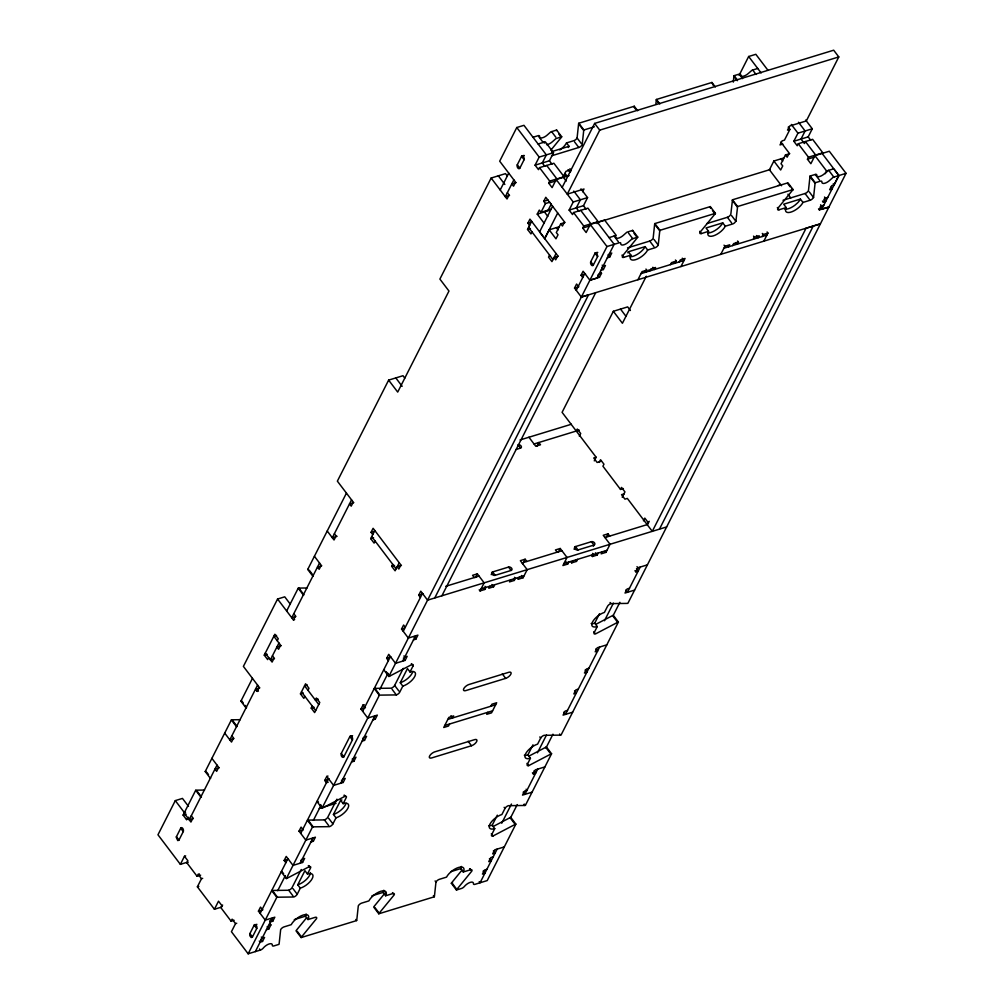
<?xml version="1.0" encoding="UTF-8"?>
<svg xmlns="http://www.w3.org/2000/svg" width="1004" height="1004" viewBox="0 0 1004 1004"><rect width="100%" height="100%" fill="white"/><g stroke="black" fill="none" stroke-linecap="round" stroke-linejoin="round"><path stroke-width="1.5" d="M637.665 110.741L634.264 106.248L578.806 123.241A3.087 1.305 -37.2 0 0 578.605 123.781L577.087 137.987A3.075 1.305 -37.2 0 1 576.145 139.217L575.668 139.631A3.075 1.305 -37.2 0 1 573.698 140.723L566.507 142.932A10.881 4.593 -37.2 0 1 559.805 149.947M594.406 126.768L583.901 129.98A3.087 1.305 -37.2 0 0 583.713 130.52L582.194 144.727A3.075 1.305 -37.2 0 1 581.241 145.944L580.776 146.371A3.112 1.318 -37.2 0 1 578.781 147.475L551.585 155.808M706.653 223.641L727.373 217.291A3.112 1.318 -37.2 0 0 729.368 216.186L730.786 214.542L732.493 199.796L787.964 182.816L793.072 189.543L737.601 206.535L735.894 221.282L734.476 222.926A3.112 1.318 -37.2 0 1 732.481 224.03L725.302 226.226A10.881 4.593 -37.2 0 1 713.355 235.865A10.881 4.593 -37.2 0 1 708.573 231.347L701.407 233.555A3.1 1.305 -37.2 0 1 700.014 233.48L699.863 233.254A3.125 1.318 -37.2 0 1 700.039 232.263L715.024 213.94A3.087 1.305 -37.2 0 0 715.413 213.325L710.305 206.598L654.846 223.578A3.087 1.305 -37.2 0 0 654.658 224.13L653.14 238.325A3.075 1.305 -37.2 0 1 652.186 239.554L651.709 239.969A3.075 1.305 -37.2 0 1 649.751 241.06L627.525 247.875M715.413 213.325L659.954 230.318A3.087 1.305 -37.2 0 0 659.754 230.857L658.247 245.064A3.075 1.305 -37.2 0 1 657.294 246.281L656.817 246.708A3.075 1.305 -37.2 0 1 654.859 247.8L647.655 250.009A10.881 4.593 -37.2 0 1 635.708 259.647A10.881 4.593 -37.2 0 1 630.914 255.141L628.366 251.766L645.108 246.645L647.655 250.009M740.852 75.651A6.212 2.623 -37.2 0 1 740.714 74.785A3.112 1.318 -37.2 0 0 739.145 74.133L734.112 75.676A3.087 1.305 -37.2 0 0 733.911 76.229L733.284 82.14M816.892 175.989A6.212 2.623 -37.2 0 1 816.767 175.123A3.112 1.318 -37.2 0 0 815.198 174.47L810.153 176.014A3.087 1.305 -37.2 0 0 809.964 176.566L808.446 190.76L807.015 192.404A3.1 1.305 -37.2 0 1 805.032 193.508L783.007 200.26M805.66 120.053L812.286 128.788L797.942 133.181L793.838 141.263L797.239 145.756L798.268 143.735L812.612 139.343L822.816 152.809L808.484 157.201L807.454 159.222L810.856 163.715L814.959 155.633L829.304 151.24L846.033 173.328L833.069 177.369L829.668 180.381A6.212 2.623 -37.2 0 1 824.322 183.355A6.212 2.623 -37.2 0 1 821.874 181.862A3.112 1.318 -37.2 0 0 820.306 181.209L815.261 182.753A3.087 1.305 -37.2 0 0 815.06 183.293L813.554 197.499L812.123 199.143A3.1 1.305 -37.2 0 1 810.128 200.248M435.108 880.935L435.962 882.064L434.443 896.258A3.112 1.318 -37.2 0 1 434.255 896.81L378.784 913.791L373.689 907.064A3.112 1.318 -37.2 0 1 374.078 906.449L385.31 892.707M655.876 103.55L656.453 99.459L711.911 82.466L715.325 86.959M802.962 202.444L800.401 199.081L783.672 204.201L786.232 207.577L785.693 208.907A10.881 4.593 -37.2 0 0 791.842 211.794A10.881 4.593 -37.2 0 0 802.962 202.444L810.128 200.248M188.514 806.4L182.464 798.418L175.298 800.615L157.967 834.788L180.369 864.356L187.547 862.147M290.344 604.232L284.747 596.828L277.568 599.024L243.395 666.392L259.283 687.351L257.225 691.392L255.531 689.146L259.835 687.828M404.788 378.119L402.981 375.722L388.636 380.114L337.369 481.154L353.257 502.113L351.212 506.154L349.505 503.908L353.81 502.59M507.359 176.114L505.489 173.642L491.144 178.034L439.89 279.074L448.964 291.047L397.709 392.087L388.636 380.114M544.808 166.338L542.26 162.974L546.364 154.892L523.95 125.324L516.784 127.521L499.691 161.192L515.579 182.163L513.533 186.204L511.827 183.958L516.131 182.64M187.698 819.226L186.506 819.59L183.105 815.097L195.692 790.286A3.112 1.318 -37.2 0 1 196.332 790.161L204.515 790.06M210.677 778.125A3.112 1.318 -37.2 0 1 210.313 778.263L205.218 771.524L231.384 719.918A3.112 1.318 -37.2 0 1 232.024 719.793L240.207 719.692M246.557 707.694A3.112 1.318 -37.2 0 1 246.018 707.895L240.91 701.168L252.468 678.365M268.695 657.595L267.666 659.615L264.265 655.123L274.858 634.239L278.259 638.732L277.229 640.753M286.642 611.009L298.213 588.206A3.112 1.318 -37.2 0 1 298.853 588.08L307.023 587.98M313.198 576.058A3.112 1.318 -37.2 0 1 312.834 576.183L307.726 569.444L346.443 493.127M500.205 189.982L508.739 173.14M180.695 828.237L176.202 837.173L177.733 840.574L178.85 840.273L183.255 831.601A2.334 1.381 73 0 0 182.741 828.4A2.334 1.381 73 0 0 180.695 828.237L183.255 831.601M521.703 156.084L517.298 164.756A2.334 1.381 73 0 0 517.813 167.957A2.334 1.381 73 0 0 519.859 168.12L524.352 159.184L523.624 156.498L521.703 156.084L523.498 155.532M186.506 819.59L188.727 817.206M217.002 765.086L189.229 819.816L193.333 818.561M257.576 685.104L229.816 739.822L233.907 738.567M278.936 642.999L270.39 659.841L274.494 658.586M319.523 563.018L291.75 617.736L295.854 616.481M351.551 499.866L332.337 537.755L337.118 536.287M513.847 179.879L505.313 196.721L509.555 195.416M277.568 599.024L293.457 619.983L295.502 615.941L293.808 613.695M180.369 864.356L184.472 856.261L185.665 855.897M569.117 175.587L556.203 179.54L552.112 187.622L548.699 183.13L549.728 181.109L564.072 176.717L553.857 163.25L539.512 167.643L538.495 169.663L535.082 165.171L539.186 157.088L553.53 152.696L545.31 141.84L538.106 143.999M200.649 875.149L197.06 876.254L186.857 862.775L187.873 860.754L184.472 856.261M535.082 165.171L549.426 160.778L553.53 152.696M372.748 534.58L371.053 532.333L373.099 528.292L400.897 564.976L398.852 569.017L397.145 566.771L401.449 565.453M531.982 231.911L530.953 233.932L527.552 229.439L529.61 225.398L527.903 223.164L529.949 219.11L557.747 255.794L555.701 259.835L553.995 257.589L558.299 256.271M197.06 876.254L199.281 873.869M531.643 221.344L528.568 227.406L552.966 259.597M375.132 541.093L374.103 543.114L370.702 538.621L374.818 530.551M544.055 223.101L537.24 214.116L539.299 210.074L540.993 212.321L551.033 209.246M540.993 212.321L545.436 203.561L543.741 201.327L545.787 197.273L564.512 221.984L562.453 226.025L560.759 223.779L565.064 222.461M222.612 905.043L221.583 907.064L214.417 909.26L197.386 886.808L201.49 878.726L202.682 878.362M304.89 696.349L303.861 698.37L300.46 693.877L305.58 683.774L308.981 688.267L307.964 690.288M562.905 177.369L565.98 171.307L570.761 169.839L569.921 168.722M548.171 210.125L551.347 203.875M568.038 169.613L569.745 171.86L570.761 169.839M552.602 206.259L539.612 231.861L544.72 238.601L557.697 212.999M562.165 187.409L594.632 123.417L833.684 50.2L838.792 56.939L806.325 120.932L789.596 126.052L787.538 130.093L789.935 129.365L788.228 127.119M544.72 238.601L549.163 229.841L559.203 226.766M838.792 56.939L599.739 130.143L567.273 194.136L584.002 189.016L582.634 191.714M318.205 699.148L315.331 700.026L316.36 698.006L319.761 702.486L314.641 712.602L311.24 708.109L312.257 706.088M560.759 223.779L556.316 232.539L558.011 234.785L555.965 238.826L549.163 229.841M214.417 909.26L218.508 901.178L221.922 905.671L220.893 907.691L231.096 921.17L234.095 920.254M597.079 223.654L598.108 221.633L587.892 208.154L573.56 212.547L572.531 214.567L569.13 210.087L573.221 201.992L587.566 197.6L580.952 188.877M399.203 562.742L395.099 570.812L391.685 566.319L392.715 564.298M549.564 255.116L548.548 257.137L551.949 261.63L556.04 253.535M569.13 210.087L583.475 205.694L587.566 197.6M231.096 921.17L232.125 919.149L235.526 923.63L231.435 931.712L248.164 953.8L260.375 950.06A3.112 1.318 -37.2 0 0 263.312 948.027A6.212 2.623 -37.2 0 1 269.185 943.948A6.212 2.623 -37.2 0 1 272.335 945.266A3.112 1.318 -37.2 0 0 273.904 945.919L278.949 944.375A3.112 1.318 -37.2 0 0 279.137 943.823L280.656 929.629A3.112 1.318 -37.2 0 1 284.069 926.88L291.235 924.671A10.881 4.593 -37.2 0 1 303.195 915.046A10.881 4.593 -37.2 0 1 307.977 919.551L315.143 917.355A3.112 1.318 -37.2 0 1 316.511 918.647L301.526 936.97A3.112 1.318 -37.2 0 0 301.137 937.573L296.029 930.846A3.112 1.318 -37.2 0 1 296.418 930.231L306.722 917.631M609.051 237.609L616.218 235.4L604.584 220.064L590.252 224.457L586.148 232.539L582.747 228.046L583.763 226.025L598.108 221.633M269.524 920.844L270.377 921.961L272.762 921.233L274.82 917.192L265.257 920.116L258.442 911.143L260.5 907.101L262.195 909.348M285.864 862.7L284.157 860.453L286.215 856.412L293.017 865.398L302.58 862.461L304.626 858.42L302.242 859.148M310.951 841.979L313.348 841.252L315.394 837.198L305.831 840.135L299.029 831.149L301.075 827.108L302.781 829.354M328.233 782.154L326.438 782.706L324.744 780.459L326.789 776.418L327.982 776.054M372.898 719.893L375.283 719.153L377.328 715.112L367.765 718.048L360.963 709.062L363.009 705.021L364.214 704.657M388.385 660.619L386.678 658.373L388.724 654.332L395.538 663.318L405.101 660.394L407.147 656.352L404.763 657.08L403.909 655.951M413.472 639.899L415.857 639.171L417.915 635.13L408.352 638.055L401.537 629.069L403.595 625.028L405.29 627.274M420.412 597.468L418.718 595.221L420.764 591.18L427.578 600.166L666.631 526.949M806.262 228.172L820.406 223.842L581.354 297.058L574.539 288.073L576.597 284.032L578.291 286.278M582.734 277.518L581.04 275.272L583.086 271.231L589.9 280.216L599.463 277.292L601.509 273.251L600.656 272.122M260.149 913.389L287.91 858.658M300.723 833.395L328.496 778.665M352.404 739.935L349.856 736.572A2.334 1.381 73 0 1 351.889 736.735A2.334 1.381 73 0 1 352.404 739.935L343.857 756.778A2.334 1.381 73 0 1 341.812 756.602A2.334 1.381 73 0 1 341.31 753.402L349.856 736.572L352.58 735.731M362.67 711.309L390.43 656.578M403.244 631.315L422.471 593.427M576.246 290.319L584.792 273.477M590.766 261.693L595.171 253.021L596.301 252.719L597.819 256.12L593.326 265.056A2.334 1.381 73 0 1 591.281 264.893A2.334 1.381 73 0 1 590.766 261.693L593.326 265.056M256.723 928.537L254.163 925.173A2.334 1.381 73 0 1 256.208 925.337A2.334 1.381 73 0 1 256.723 928.537L252.318 937.209L251.188 937.51L249.808 935.678L249.77 933.845L254.163 925.173L256.898 924.333M277.719 890.686L285.374 875.588M313.424 820.293L321.079 805.208M379.75 689.56L387.996 673.32M248.164 953.8L276.815 897.325A3.112 1.318 -37.2 0 1 277.455 897.199L293.808 896.999A3.112 1.318 -37.2 0 0 297.222 894.238L300.296 888.176A10.881 4.593 -37.2 0 0 312.257 878.55A10.881 4.593 -37.2 0 0 307.475 874.032L304.927 870.669L297.749 884.813L300.296 888.176M281.584 871.698A3.112 1.318 -37.2 0 1 281.233 871.823L286.341 878.563L312.508 826.957A3.112 1.318 -37.2 0 1 313.16 826.844L329.5 826.643A3.112 1.318 -37.2 0 0 332.926 823.882L336.001 817.821A10.881 4.593 -37.2 0 0 347.949 808.182A10.881 4.593 -37.2 0 0 343.167 803.677L340.62 800.313A10.881 4.593 -37.2 0 1 341.95 799.987M317.277 801.343A3.112 1.318 -37.2 0 1 316.925 801.468L322.033 808.207L379.336 695.245A3.112 1.318 -37.2 0 1 379.976 695.119L396.329 694.919A3.112 1.318 -37.2 0 0 399.743 692.17L402.817 686.109A10.881 4.593 -37.2 0 0 414.777 676.47A10.881 4.593 -37.2 0 0 409.996 671.965L407.448 668.589L400.27 682.733L402.817 686.109M384.482 669.455A3.112 1.318 -37.2 0 1 383.754 669.743L388.849 676.483L606.981 246.532L619.192 242.792A3.112 1.318 -37.2 0 1 620.761 243.457A6.212 2.623 -37.2 0 0 623.208 244.938A6.212 2.623 -37.2 0 0 628.567 241.964L631.968 238.965L637.766 237.107L632.658 230.38L626.86 232.225L623.459 235.225A6.212 2.623 -37.2 0 1 618.113 238.199A6.212 2.623 -37.2 0 1 615.653 236.718A3.112 1.318 -37.2 0 0 614.084 236.053L618.338 241.675M255.342 951.604L272.423 917.92M300.183 863.202L313.01 837.938M340.77 783.208L374.944 715.852M402.704 661.121L415.518 635.858M434.745 597.97L588.52 294.862L581.354 297.058M259.27 941.049L260.124 942.179L262.508 941.438L264.567 937.397L262.169 938.138L261.316 937.008M266.449 929.717L268.834 928.976L270.879 924.935L270.038 923.818M326.789 776.418L333.604 785.404L343.155 782.48L345.213 778.439L342.816 779.167M351.538 761.986L353.923 761.258L355.981 757.217L353.584 757.945M362.13 741.103L364.515 740.375L366.573 736.334L364.176 737.061M600.994 270.277L603.391 269.536L605.437 265.495L603.053 266.236L602.199 265.106M607.32 257.815L609.704 257.087L611.762 253.033L609.365 253.774M301.238 869.527L292.114 887.511A3.112 1.318 -37.2 0 1 288.7 890.259L272.36 890.46A3.112 1.318 -37.2 0 0 271.707 890.586L276.815 897.325M336.93 799.171L327.819 817.143A3.112 1.318 -37.2 0 1 324.405 819.904L308.052 820.105A3.112 1.318 -37.2 0 0 307.412 820.23L312.508 826.957M379.336 695.245L374.228 688.506A3.112 1.318 -37.2 0 1 374.868 688.38L391.221 688.179A3.112 1.318 -37.2 0 0 394.635 685.431L403.307 668.35M441.911 595.774L595.698 292.666M336.001 817.821L333.441 814.457L340.62 800.313M307.475 874.032L310.55 867.971A3.112 1.318 -37.2 0 0 309.182 866.69L308.341 865.561M343.167 803.677L346.242 797.615A3.112 1.318 -37.2 0 0 344.887 796.323L344.033 795.206M409.996 671.965L413.071 665.903L411.364 663.657M536.964 446.152L538.809 442.513L540.516 444.759L535.734 446.228L528.932 437.242M475.494 577.501L477.339 573.861L484.154 582.847L480.05 590.929L479.197 589.8M630.412 310.5L627.688 306.898L613.344 311.29L562.089 412.33L596.125 457.247L594.28 460.886M739.095 75.363L748.658 56.5L755.836 54.304L767.972 70.318M637.929 279.727L642.033 271.645L646.814 270.176L645.961 269.059M491.22 574.652L492.587 571.954L508.526 567.072A2.334 1.594 26.9 0 1 511.601 568.214A2.334 1.594 26.9 0 1 511.086 570.448L495.148 575.33A2.334 1.594 26.9 0 1 492.073 574.188A2.334 1.594 26.9 0 1 492.587 571.954L495.148 575.33M480.05 590.929L484.832 589.461L485.861 587.44L485.007 586.311M646.814 270.176L645.785 272.197L644.932 271.08M646.3 276.213L622.417 323.275L613.344 311.29M489.839 586.223L488.81 588.244L493.591 586.775L494.621 584.755M576.271 431.042L577.287 429.022L580.701 433.515L579.333 436.213M510.559 579.873L509.53 581.893L514.312 580.425L515.341 578.404L514.487 577.287M670.484 264.642L671.513 262.621L676.294 261.153L675.441 260.023M676.294 261.153L675.265 263.173L674.412 262.057M522.695 564.06L525.155 559.215L526.849 561.462M517.449 578.091L518.302 579.208L519.319 577.187M679.256 261.956L680.273 259.936L685.054 258.467L680.963 266.549M518.302 579.208L523.084 577.752L527.175 569.657L520.373 560.684L525.155 559.215M449.554 724.009L448.524 726.03L443.743 727.486L448.863 717.383L453.645 715.927L452.628 717.948L450.921 715.701M599.187 462.405L600.555 459.719L603.956 464.199L602.927 466.22L620.51 489.425L623.384 488.546M558.375 552.112L560.219 548.473L567.022 557.458L562.918 565.541L567.699 564.085L568.728 562.064M487.793 712.288L486.777 714.308L491.558 712.853L496.679 702.75L491.897 704.206L490.868 706.226M720.797 254.351L724.901 246.269L729.682 244.8L728.653 246.821L727.812 245.704M574.1 549.276L575.468 546.578L591.394 541.696A2.334 1.594 26.9 0 1 594.468 542.825A2.334 1.594 26.9 0 1 593.954 545.059L593.339 546.276M783.911 157.942L773.871 161.017L769.428 169.776L781.526 185.753M789.935 129.365L784.463 140.133L782.078 140.874L780.02 144.915L782.806 144.061M570.837 561.738L571.69 562.855L572.707 560.834M732.644 245.603L733.673 243.583L738.455 242.115L737.601 240.998M571.69 562.855L576.472 561.399L577.488 559.379M738.455 242.115L737.425 244.135L736.145 242.453M789.771 153.637L785.467 154.955L781.024 163.715L782.731 165.961L780.673 170.002L773.871 161.017M620.51 489.425L621.539 487.404L624.94 491.897L622.216 497.294M591.557 555.388L592.41 556.517L593.427 554.497L592.573 553.367M753.364 239.253L754.38 237.233L759.162 235.777L758.145 237.797L756.439 235.551M793.838 141.263L808.182 136.87L812.286 128.788M592.41 556.517L597.192 555.049L598.208 553.028M606.178 537.479L608.022 533.839L609.729 536.086M602.199 551.811L601.17 553.832L605.952 552.363L610.055 544.281L603.241 535.295L608.022 533.839M762.124 236.567L763.153 234.547L767.934 233.091L767.081 231.962M763.831 241.173L767.934 233.091M643.438 520.8L644.806 518.102L648.207 522.595L647.178 524.615M488.634 825.639A10.881 4.593 -37.2 0 0 492.173 825.263L497.306 815.16M524.326 755.272A10.881 4.593 -37.2 0 0 527.878 754.908L532.998 744.805M591.143 623.559A10.881 4.593 -37.2 0 0 594.694 623.195L599.488 613.758M825.2 173.717L826.581 170.981L833.759 168.785M647.869 523.988L649.237 521.289M492.173 825.263L494.734 828.639L491.659 834.7A3.112 1.318 -37.2 0 0 493.027 835.981L515.152 824.397A3.112 1.318 -37.2 0 1 515.868 824.108L510.772 817.369A3.112 1.318 -37.2 0 0 510.045 817.67L493.453 826.355M529.146 755.999L545.737 747.302A3.112 1.318 -37.2 0 1 546.465 747.014L551.572 753.753L525.393 805.346A3.112 1.318 -37.2 0 1 524.753 805.472L508.4 805.672A3.112 1.318 -37.2 0 0 504.987 808.433L501.912 814.495A10.881 4.593 -37.2 0 0 489.952 824.121A10.881 4.593 -37.2 0 0 494.734 828.639M527.878 754.908L530.426 758.271L527.351 764.345A3.112 1.318 -37.2 0 0 528.719 765.625L550.845 754.042A3.112 1.318 -37.2 0 1 551.572 753.753M595.962 624.275L612.565 615.59A3.112 1.318 -37.2 0 1 613.281 615.301L618.389 622.028L561.085 734.991A3.112 1.318 -37.2 0 1 560.445 735.116L544.093 735.317A3.112 1.318 -37.2 0 0 540.679 738.065L537.604 744.127A10.881 4.593 -37.2 0 0 525.644 753.766A10.881 4.593 -37.2 0 0 530.426 758.271M594.694 623.195L597.254 626.559L594.18 632.62A3.112 1.318 -37.2 0 0 595.535 633.913L617.661 622.329A3.112 1.318 -37.2 0 1 618.389 622.028M501.736 823.23L511.475 804.028M537.441 752.849L546.49 735.016M604.471 620.748L613.394 603.14M806.061 228.234L652.286 531.354L627.324 498.411L624.927 499.151L621.526 494.658L624.312 493.805M510.296 818.298L517.261 804.58M546.013 747.905L552.966 734.188M613.005 615.841L619.882 602.3M532.421 772.766L533.275 773.896L535.32 769.855L544.883 766.918M634.942 570.686L635.796 571.816L637.841 567.775L647.404 564.85M818.536 208.807L819.389 209.936L821.435 205.895L823.832 205.155M822.464 201.064L823.318 202.18L825.363 198.139L827.76 197.411M497.131 849.108L480.05 882.78L479.197 881.663M537.717 769.114L524.904 794.377L523.197 792.131M599.652 647.028L565.478 714.384L563.784 712.137M640.238 567.047L627.425 592.297L625.718 590.051M659.452 529.158L813.24 226.038M820.08 206.95L821.774 209.196L838.867 175.524L834.613 169.902M830.76 187.309L832.027 188.99L829.643 189.731L831.688 185.69L834.086 184.949L838.867 175.524L822.125 153.436M515.868 824.108L487.216 880.583L475.005 884.323A3.112 1.318 -37.2 0 1 473.436 883.671A6.212 2.623 -37.2 0 0 470.299 882.353A6.212 2.623 -37.2 0 0 464.425 886.432A3.112 1.318 -37.2 0 1 461.489 888.465L456.443 890.008L451.336 883.282A3.112 1.318 -37.2 0 1 451.725 882.667L462.028 870.066M846.033 173.328L627.914 603.278A3.112 1.318 -37.2 0 1 627.274 603.404L610.921 603.605A3.112 1.318 -37.2 0 0 607.508 606.353L604.433 612.415A10.881 4.593 -37.2 0 0 592.473 622.053A10.881 4.593 -37.2 0 0 597.254 626.559M711.911 82.466L713.229 85.327M793.072 189.543L777.686 208.481L777.661 209.698A3.112 1.318 -37.2 0 0 779.054 209.773L786.232 207.577M551.02 149.972L561.324 137.385A3.087 1.305 -37.2 0 0 561.713 136.77L556.605 130.031L550.819 131.888L547.418 134.887A6.212 2.623 -37.2 0 1 542.06 137.862A6.212 2.623 -37.2 0 1 539.612 136.381A3.112 1.318 -37.2 0 0 538.044 135.716L532.998 137.259M378.784 913.791A3.112 1.318 -37.2 0 1 379.186 913.188L394.17 894.865A3.112 1.318 -37.2 0 0 392.802 893.573L385.624 895.769A10.881 4.593 -37.2 0 0 380.855 891.263A10.881 4.593 -37.2 0 0 368.895 900.902L361.729 903.098A3.112 1.318 -37.2 0 0 358.302 905.846L356.784 920.04A3.112 1.318 -37.2 0 1 356.596 920.593L301.137 937.573M456.443 890.008A3.112 1.318 -37.2 0 1 456.833 889.406L471.817 871.083A3.112 1.318 -37.2 0 0 470.449 869.79L469.596 868.673M388.849 676.483A3.112 1.318 -37.2 0 0 389.577 676.194L411.703 664.61A3.112 1.318 -37.2 0 1 413.071 665.903M344.887 796.323L322.761 807.906A3.112 1.318 -37.2 0 1 322.033 808.207M309.182 866.69L287.069 878.262A3.112 1.318 -37.2 0 1 286.341 878.563M757.719 68.448L751.921 70.293L748.52 73.305A6.212 2.623 -37.2 0 1 741.479 76.204M828.714 170.329L824.56 173.642A6.212 2.623 -37.2 0 1 817.52 176.541M561.713 136.77L555.915 138.627L552.526 141.627A6.212 2.623 -37.2 0 1 546.54 144.676M524.239 155.482L521.553 156.298L524.101 159.674M551.849 152.558A10.931 4.618 -37.2 0 1 552.326 151.428L569.055 146.308L566.507 142.932M569.745 171.86L570.736 171.558M563.081 176.666L566.658 175.575L564.963 173.328M548.699 183.13L555.877 180.933L556.894 178.913L546.691 165.447M543.741 201.327L548.046 200.009M545.436 203.561L549.74 202.243M537.24 214.116L550.154 210.162M527.903 223.164L532.208 221.846M527.552 229.439L530.426 228.561M598.497 222.122L770.319 169.5M582.747 228.046L589.913 225.85L590.942 223.829L580.726 210.351M807.454 159.222L814.62 157.026M778.364 185.451L781.15 184.585M595.171 253.021L596.966 252.468M597.769 252.431L595.046 253.272L597.593 256.635M725.302 226.226L722.754 222.863L706.025 227.983L708.573 231.359M637.766 237.107A3.087 1.305 -37.2 0 1 637.364 237.722L622.38 256.045L622.354 257.262A3.112 1.318 -37.2 0 0 623.748 257.338L630.926 255.141M581.04 275.272L585.52 273.904M823.318 202.18L825.715 201.453L824.008 199.206M599.112 273.979L601.509 273.251M821.774 209.196L828.953 207L819.389 209.936M589.9 280.216L597.066 278.02L614.159 244.336L597.418 222.26M574.539 288.073L578.844 286.755M640.979 273.628L684.013 260.45L682.306 258.204M723.846 248.252L766.88 235.074M520.022 439.965L571.364 424.253M516.144 449.453L520.486 448.123A2.334 1.594 26.9 0 0 521.001 445.889A2.334 1.594 26.9 0 0 517.938 444.759L520.486 448.123M534.028 443.981L579.295 430.114M596.125 457.247L593.728 457.975L597.129 462.467L601.321 461.187M371.053 532.333L375.358 531.016M370.702 538.621L373.563 537.742M321.769 565.741L317.465 567.059L319.172 569.306L321.217 565.265L314.415 556.279M391.685 566.319L394.559 565.44M293.457 619.983L294.649 619.619M276.564 635.432L273.828 636.26L280.643 645.246L278.585 649.287L276.891 647.04L281.195 645.723M477.339 573.861L472.558 575.317L474.264 577.564M560.219 548.473L555.438 549.941L557.132 552.187M445.801 586.286L479.046 576.108M522.067 562.93L561.914 550.719M604.948 537.542L647.379 524.552M418.718 595.221L423.199 593.853M578.015 549.941L575.468 546.578A2.334 1.594 26.9 0 0 574.941 548.812A2.334 1.594 26.9 0 0 578.015 549.941L593.954 545.059L591.394 541.696M264.265 655.123L267.127 654.244M481.079 588.909L524.101 575.731M563.947 563.52L606.981 550.343M401.537 629.069L404.411 628.19M635.796 571.816L638.18 571.088L636.486 568.841M257.225 691.392L258.43 691.016M386.678 658.373L390.983 657.055M307.299 684.979L304.576 685.82L318.757 704.532M629.47 588.256L627.073 588.997L625.028 593.038L634.591 590.101M300.46 693.877L303.321 692.998M311.24 708.109L314.101 707.23M360.963 709.062L365.443 707.694M606.83 644.832L597.267 647.756L595.209 651.797L597.606 651.069L595.899 648.822M505.677 678.365L465.843 690.576A4.669 1.97 -37.2 0 1 463.785 688.644A4.669 1.97 -37.2 0 1 468.918 684.515L508.752 672.303A4.669 1.97 -37.2 0 1 510.81 674.236A4.669 1.97 -37.2 0 1 505.677 678.365L502.276 673.872M219.248 767.809L214.944 769.127L216.651 771.373L218.696 767.332L211.894 758.346M588.884 668.25L586.499 668.978L584.453 673.019L586.838 672.291L585.131 670.044M447.847 719.404L495.662 704.77M444.772 725.478L492.575 710.832M578.291 689.133L575.907 689.861L573.849 693.902L576.246 693.174L574.539 690.928M185.564 812.223L184.372 812.6L175.298 800.615M183.105 815.097L186.091 814.181M324.744 780.459L329.224 779.091M567.536 710.343L565.139 711.083L563.093 715.124L572.656 712.187M471.503 745.734L431.67 757.932A4.669 1.97 -37.2 0 1 429.624 755.999A4.669 1.97 -37.2 0 1 434.745 751.87L474.578 739.659A4.669 1.97 -37.2 0 1 476.636 741.605A4.669 1.97 -37.2 0 1 471.503 745.734L468.102 741.241M319.259 808.446L336.051 803.3M186.857 862.775L188.049 862.411M299.029 831.149L303.333 829.831M533.275 773.896L535.659 773.155L533.965 770.909M197.386 886.808L198.83 886.369M284.157 860.453L288.462 859.135M532.07 792.181L522.507 795.105L524.565 791.064L526.949 790.336L526.096 789.207M258.442 911.143L262.922 909.762M235.526 923.63L236.731 923.266M504.309 846.912L494.746 849.836L492.688 853.877L495.085 853.149L493.378 850.903M268.495 925.675L270.879 924.935M493.202 856.851L490.818 857.579L488.76 861.62L491.157 860.892L489.45 858.646M294.272 919.601L305.417 916.188A10.881 4.593 -37.2 0 0 306.132 914.029M371.919 895.819L383.076 892.405A10.881 4.593 -37.2 0 0 383.792 890.247M450.972 871.61L460.723 868.623A10.881 4.593 -37.2 0 0 461.438 866.465M435.962 882.064A3.112 1.318 -37.2 0 1 439.375 879.316L446.542 877.119A10.881 4.593 -37.2 0 1 458.502 867.481A10.881 4.593 -37.2 0 1 463.283 871.987L470.449 869.79M486.877 869.313L484.493 870.041L482.447 874.082L484.832 873.354L483.125 871.108M451.336 883.282L452.591 882.892M748.658 56.5L761.12 72.941M798.494 122.25L805.108 130.984L801.004 139.067L804.417 143.559L805.434 141.539L815.65 155.005M808.182 136.87L810.73 140.234M752.674 69.991L756.075 74.484M829.568 171.446L833.822 177.068M791.315 124.446L797.942 133.181M814.959 155.633L826.581 170.981M833.232 183.832L834.086 184.949M798.268 143.735L808.484 157.201M739.998 75.25L742.558 78.626M815.198 174.47L819.452 180.08M734.112 75.676L737.513 80.169M810.153 176.014L815.261 182.753M733.911 76.229L737.312 80.709M809.964 176.566L815.06 183.293M824.522 197.022L825.363 198.139M780.798 142.041L789.219 153.16L787.174 157.201L785.467 154.955M820.582 204.766L821.435 205.895M809.287 191.889L813.554 197.499M781.037 158.82L782.744 161.067M805.032 193.508L809.287 199.131M787.563 183.418L790.123 186.794M791.817 189.028L792.671 190.158M787.939 194.199L790.775 197.939M777.347 207.527L779.054 209.773M762.3 233.43L763.153 234.547M656.453 99.459L659.854 103.952M732.493 199.796L737.601 206.535M656.265 99.998L658.812 103.374M732.305 200.348L737.413 207.075M753.54 236.116L754.38 237.233M731.64 215.672L735.894 221.282M727.373 217.291L731.627 222.913M635.57 109.11L633.863 106.863A3.087 1.305 -37.2 0 0 634.264 106.248M710.769 208.33L709.916 207.2A3.087 1.305 -37.2 0 0 710.305 206.598M712.463 210.564L715.024 213.94M724.047 245.139L724.901 246.269M699.7 231.309L701.407 233.555M594.632 123.417L599.739 130.143M578.806 123.241L583.901 129.98M654.846 223.578L659.954 230.318M578.605 123.781L583.713 130.52M654.658 224.13L659.754 230.857M577.087 137.987L581.341 143.597M653.993 239.454L658.247 245.064M574.526 141.865L578.781 147.475M649.726 241.073L653.981 246.695M558.764 134.009L561.324 137.385M633.963 233.229L636.511 236.593M551.572 131.574L555.827 137.197M628.466 233.041L632.721 238.651M652.851 267.277L654.545 269.524L655.574 267.503L650.793 268.959L649.764 270.98L648.923 269.863M550.619 149.182L552.326 151.428M538.897 136.845L543.151 142.455A3.112 1.318 -37.2 0 1 544.72 143.12M563.382 177.344L566.218 181.084M573.773 191.074L580.4 199.796L576.296 207.891L578.856 211.254M622.041 255.091L623.748 257.338M549.426 160.778L551.987 164.141M583.475 205.694L586.022 209.058M516.784 127.521L539.186 157.088M556.203 179.54L573.221 201.992M590.252 224.457L606.981 246.532M608.01 254.84L609.704 257.087M539.512 167.643L549.728 181.109M573.56 212.547L583.763 226.025M601.685 267.302L603.391 269.536M517.273 164.719L519.834 168.095M597.756 275.046L599.463 277.292M620.51 309.094L625.956 316.285M544.419 211.919L547.82 216.412M556.329 227.644L558.036 229.891M498.323 175.838L504.861 184.472M507.384 192.705L509.091 194.952L507.033 198.993L491.144 178.034M636.988 566.645L637.841 567.775M605.098 551.246L605.952 552.363M595.485 552.802L597.192 555.049M610.068 602.475L610.921 603.605M575.618 560.27L576.472 561.399M613.406 616.707L617.661 622.329M566.005 561.838L567.699 564.085M593.841 631.667L594.694 632.784M395.802 377.918L402.152 386.302M521.377 575.505L523.084 577.752M508.526 567.072L511.086 570.448M513.458 579.308L514.312 580.425M491.897 584.529L493.591 586.775M483.978 588.331L484.832 589.461M559.592 733.999L560.445 735.116M539.826 736.949L540.679 738.065M545.737 747.302L549.991 752.925M371.744 536.613L396.128 568.804M527.012 763.379L528.719 765.625M414.163 636.925L415.857 639.171M334.382 533.714L336.089 535.96L334.031 540.001L327.229 531.016M524.54 804.229L525.393 805.346M523.9 804.355L524.753 805.472M403.395 658.147L405.101 660.394M504.133 807.304L504.987 808.433M510.045 817.67L514.299 823.28M309.307 570.272L312.708 574.765M386.176 671.701L389.577 676.194M394.635 685.431L398.889 691.041M392.075 689.309L396.329 694.919M491.32 833.734L493.027 835.981M298.853 588.08L303.108 593.69M374.868 688.38L379.123 694.002M298.213 588.206L303.321 594.945A3.112 1.318 -37.2 0 1 303.961 594.82M373.576 716.919L375.283 719.153M363.009 705.021L364.716 707.268M470.11 868.836L470.964 869.953M362.82 738.128L364.515 740.375M460.723 868.623L463.283 871.987M452.578 883.796L456.833 889.406M301.489 691.881L315.683 710.594M352.228 759.011L353.923 761.258M272.448 655.8L274.142 658.047L272.097 662.088L265.294 653.102M341.31 753.402L343.857 756.778M433.402 895.693L434.255 896.81M341.46 780.233L343.155 782.48M344.548 795.369L345.401 796.498M392.464 892.619L393.317 893.736M241.638 700.867L243.332 703.114M245.039 705.36L245.892 706.477M317.653 801.167L318.506 802.296M320.201 804.543L321.907 806.789M328.659 818.273L332.926 823.882M383.076 892.405L385.624 895.769M324.405 819.904L328.659 825.514M374.931 907.578L379.186 913.188M232.878 720.922L237.132 726.532A3.112 1.318 -37.2 0 0 236.492 726.658L231.384 719.918M308.906 821.222L313.16 826.844M311.642 839.005L313.348 841.252M231.861 735.781L233.568 738.028L231.51 742.069L224.708 733.096M355.742 919.463L356.596 920.593M308.855 865.724L309.696 866.854M300.874 860.215L302.58 862.461M206.786 772.352L208.493 774.599M281.961 871.535L283.655 873.781M292.967 888.628L297.222 894.238M288.7 890.259L292.955 895.869M305.417 916.188L307.977 919.551M197.186 791.277L201.44 796.887M273.201 891.577L277.455 897.199M195.692 790.286L200.8 797.013A3.112 1.318 -37.2 0 1 201.289 796.912M297.272 931.361L301.526 936.97M271.067 918.986L272.762 921.233M191.287 815.775L192.981 818.022L190.936 822.063L184.134 813.077M267.127 926.73L268.834 928.976M260.814 939.192L262.508 941.438M176.428 836.658L178.976 840.022M249.896 933.594L252.443 936.958M259.534 948.931L260.375 950.06M198.089 874.233L201.49 878.726M308.454 569.155A3.112 1.318 -37.2 0 1 307.726 569.444M205.933 771.223A3.112 1.318 -37.2 0 1 205.218 771.524M241.449 700.955A3.112 1.318 -37.2 0 1 240.91 701.168M645.108 246.645A10.893 4.593 -37.2 0 1 642.384 250.322L641.129 251.527A10.893 4.593 -37.2 0 1 630.073 256.723M627.889 252.895A10.931 4.618 -37.2 0 1 628.366 251.766M632.658 230.38A3.087 1.305 -37.2 0 1 632.256 230.983M800.401 199.081A10.856 4.581 -37.2 0 1 797.691 202.758L795.068 205.105A10.856 4.581 -37.2 0 1 784.488 208.945M722.754 222.863A10.881 4.593 -37.2 0 1 707.745 232.928M412.845 671.45A10.881 4.593 -37.2 0 1 400.27 682.733M346.029 803.162A10.881 4.593 -37.2 0 1 333.441 814.457M310.437 872.551A10.881 4.593 -37.2 0 1 297.749 884.813M569.055 146.308A10.893 4.593 -37.2 0 1 568.352 147.5M556.605 130.031A3.087 1.305 -37.2 0 1 556.216 130.645"/></g></svg>
